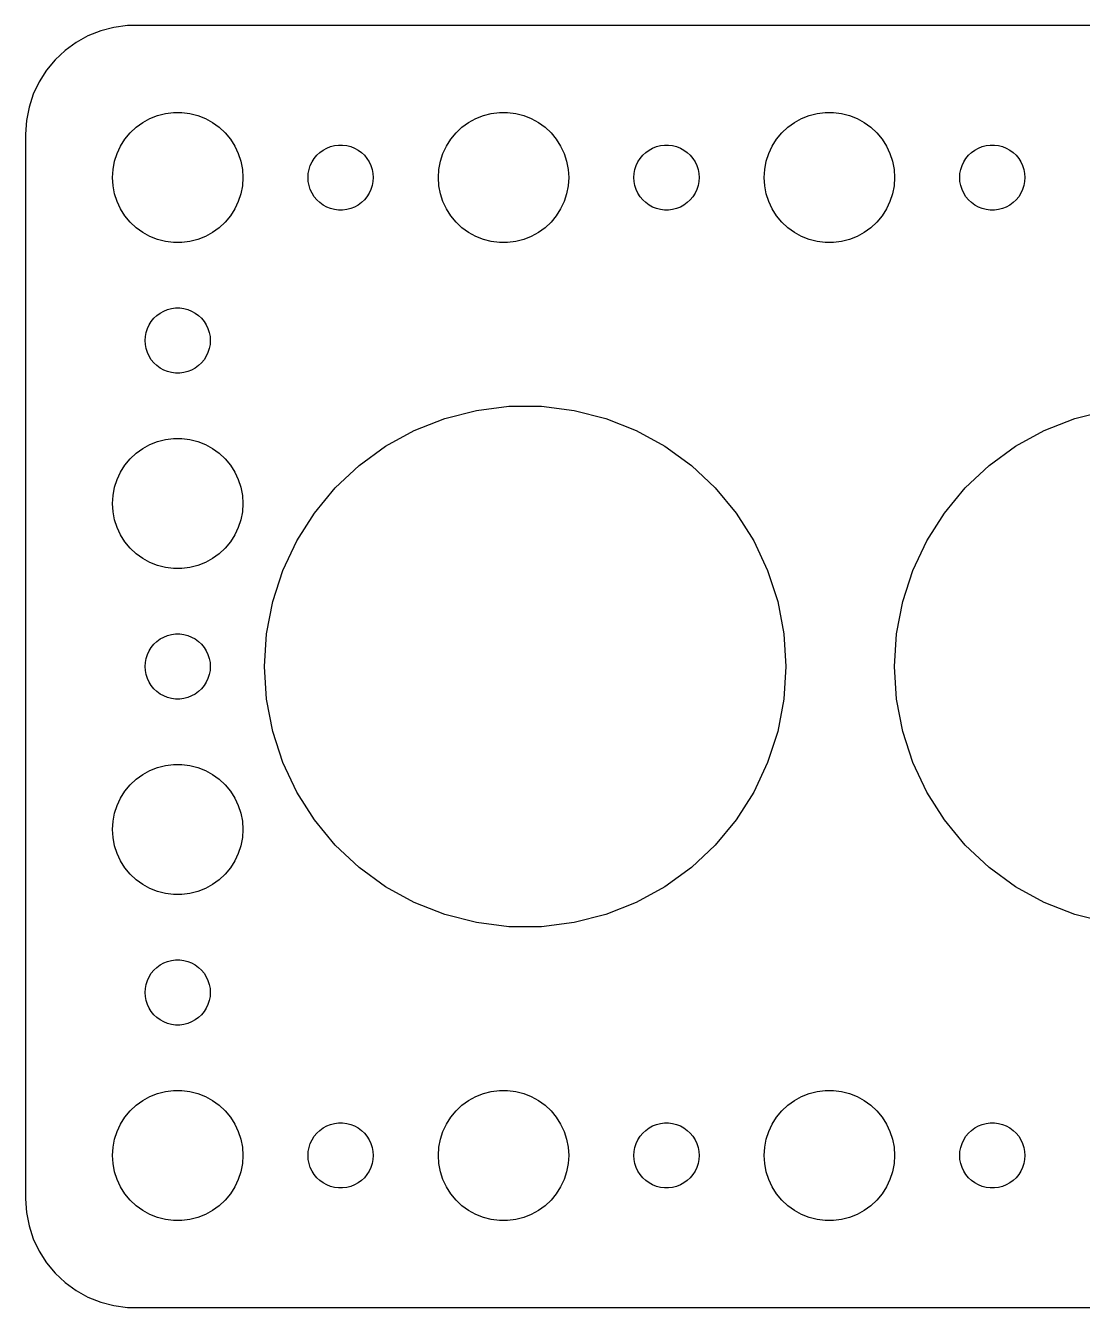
# Model space of a CAD drawing. Header units: metres. Extents: x -52 to 52, y 40 to 98.
# Drawn here: x -52 to -3.4, y 39.5 to 98.5 of the extents above; entities that cross this region are included whole.
import ezdxf

# ---------------------------------------------------------------- set-up
doc = ezdxf.new("R2010")
doc.units = ezdxf.units.M

msp = doc.modelspace()

# ---------------------------------------------------------------- linework, layer by layer
for p, q in [((-49.1289, 98.0241), (-49.6791, 97.7216)), ((-48.5451, 98.2553), (-49.1289, 98.0241)), ((-47.9369, 98.4114), (-48.5451, 98.2553)), ((-47.3139, 98.4901), (-47.9369, 98.4114)), ((47.3139, 98.4901), (-47.3139, 98.4901)), ((-50.1871, 97.3526), (-50.6448, 96.9227)), ((-49.6791, 97.7216), (-50.1871, 97.3526)), ((-50.6448, 96.9227), (-51.0451, 96.4389)), ((-51.0451, 96.4389), (-51.3815, 95.9088)), ((-51.3815, 95.9088), (-51.6489, 95.3406)), ((-51.6489, 95.3406), (-51.8429, 94.7434)), ((-51.8429, 94.7434), (-51.9606, 94.1267)), ((-45.927, 94.3532), (-45.5621, 94.4469)), ((-45.5621, 94.4469), (-45.1884, 94.4941)), ((-45.1884, 94.4941), (-44.8116, 94.4941)), ((-44.8116, 94.4941), (-44.4379, 94.4469)), ((-44.4379, 94.4469), (-44.0729, 94.3532)), ((-30.927, 94.3532), (-30.5621, 94.4469)), ((-30.5621, 94.4469), (-30.1884, 94.4941)), ((-30.1884, 94.4941), (-29.8116, 94.4941)), ((-29.8116, 94.4941), (-29.4379, 94.4469)), ((-29.4379, 94.4469), (-29.0729, 94.3532)), ((-15.927, 94.3532), (-15.5621, 94.4469)), ((-15.5621, 94.4469), (-15.1884, 94.4941)), ((-15.1884, 94.4941), (-14.8116, 94.4941)), ((-14.8116, 94.4941), (-14.4379, 94.4469)), ((-14.4379, 94.4469), (-14.0729, 94.3532)), ((-51.9606, 94.1267), (-52, 93.5)), ((-47.1869, 93.5536), (-46.9123, 93.8115)), ((-46.9123, 93.8115), (-46.6075, 94.033)), ((-46.6075, 94.033), (-46.2773, 94.2145)), ((-46.2773, 94.2145), (-45.927, 94.3532)), ((-44.0729, 94.3532), (-43.7227, 94.2145)), ((-43.7227, 94.2145), (-43.3925, 94.033)), ((-43.3925, 94.033), (-43.0877, 93.8115)), ((-43.0877, 93.8115), (-42.8131, 93.5536)), ((-32.1869, 93.5536), (-31.9123, 93.8115)), ((-31.9123, 93.8115), (-31.6075, 94.033)), ((-31.6075, 94.033), (-31.2773, 94.2145)), ((-31.2773, 94.2145), (-30.927, 94.3532)), ((-29.0729, 94.3532), (-28.7227, 94.2145)), ((-28.7227, 94.2145), (-28.3925, 94.033)), ((-28.3925, 94.033), (-28.0877, 93.8115)), ((-28.0877, 93.8115), (-27.8131, 93.5536)), ((-17.1869, 93.5536), (-16.9123, 93.8115)), ((-16.9123, 93.8115), (-16.6075, 94.033)), ((-16.6075, 94.033), (-16.2773, 94.2145)), ((-16.2773, 94.2145), (-15.927, 94.3532)), ((-14.0729, 94.3532), (-13.7227, 94.2145)), ((-13.7227, 94.2145), (-13.3925, 94.033)), ((-13.3925, 94.033), (-13.0877, 93.8115)), ((-13.0877, 93.8115), (-12.8131, 93.5536)), ((-52, 93.5), (-52, 44.5)), ((-47.6289, 92.9453), (-47.427, 93.2634)), ((-47.427, 93.2634), (-47.1869, 93.5536)), ((-42.8131, 93.5536), (-42.5729, 93.2634)), ((-42.5729, 93.2634), (-42.3711, 92.9453)), ((-32.6289, 92.9453), (-32.427, 93.2634)), ((-32.427, 93.2634), (-32.1869, 93.5536)), ((-27.8131, 93.5536), (-27.5729, 93.2634)), ((-27.5729, 93.2634), (-27.3711, 92.9453)), ((-17.6289, 92.9453), (-17.427, 93.2634)), ((-17.427, 93.2634), (-17.1869, 93.5536)), ((-12.8131, 93.5536), (-12.5729, 93.2634)), ((-12.5729, 93.2634), (-12.3711, 92.9453)), ((-47.9057, 92.2461), (-47.7893, 92.6044)), ((-47.7893, 92.6044), (-47.6289, 92.9453)), ((-42.3711, 92.9453), (-42.2107, 92.6044)), ((-42.2107, 92.6044), (-42.0942, 92.2461)), ((-38.5934, 92.5268), (-38.4561, 92.6558)), ((-38.4561, 92.6558), (-38.3037, 92.7665)), ((-38.3037, 92.7665), (-38.1387, 92.8572)), ((-38.1387, 92.8572), (-37.9635, 92.9266)), ((-37.9635, 92.9266), (-37.7811, 92.9734)), ((-37.7811, 92.9734), (-37.5942, 92.997)), ((-37.5942, 92.997), (-37.4058, 92.997)), ((-37.4058, 92.997), (-37.2189, 92.9734)), ((-37.2189, 92.9734), (-37.0365, 92.9266)), ((-37.0365, 92.9266), (-36.8613, 92.8572)), ((-36.8613, 92.8572), (-36.6963, 92.7665)), ((-36.6963, 92.7665), (-36.5439, 92.6558)), ((-36.5439, 92.6558), (-36.4065, 92.5268)), ((-32.9057, 92.2461), (-32.7893, 92.6044)), ((-32.7893, 92.6044), (-32.6289, 92.9453)), ((-27.3711, 92.9453), (-27.2107, 92.6044)), ((-27.2107, 92.6044), (-27.0942, 92.2461)), ((-23.5934, 92.5268), (-23.4561, 92.6558)), ((-23.4561, 92.6558), (-23.3037, 92.7665)), ((-23.3037, 92.7665), (-23.1387, 92.8572)), ((-23.1387, 92.8572), (-22.9635, 92.9266)), ((-22.9635, 92.9266), (-22.7811, 92.9734)), ((-22.7811, 92.9734), (-22.5942, 92.997)), ((-22.5942, 92.997), (-22.4058, 92.997)), ((-22.4058, 92.997), (-22.2189, 92.9734)), ((-22.2189, 92.9734), (-22.0365, 92.9266)), ((-22.0365, 92.9266), (-21.8613, 92.8572)), ((-21.8613, 92.8572), (-21.6963, 92.7665)), ((-21.6963, 92.7665), (-21.5439, 92.6558)), ((-21.5439, 92.6558), (-21.4065, 92.5268)), ((-17.9057, 92.2461), (-17.7893, 92.6044)), ((-17.7893, 92.6044), (-17.6289, 92.9453)), ((-12.3711, 92.9453), (-12.2107, 92.6044)), ((-12.2107, 92.6044), (-12.0942, 92.2461)), ((-8.59344, 92.5268), (-8.45613, 92.6558)), ((-8.45613, 92.6558), (-8.30373, 92.7665)), ((-8.30373, 92.7665), (-8.13866, 92.8572)), ((-8.13866, 92.8572), (-7.96352, 92.9266)), ((-7.96352, 92.9266), (-7.78107, 92.9734)), ((-7.78107, 92.9734), (-7.59418, 92.997)), ((-7.59418, 92.997), (-7.40581, 92.997)), ((-7.40581, 92.997), (-7.21892, 92.9734)), ((-7.21892, 92.9734), (-7.03647, 92.9266)), ((-7.03647, 92.9266), (-6.86133, 92.8572)), ((-6.86133, 92.8572), (-6.69626, 92.7665)), ((-6.69626, 92.7665), (-6.54385, 92.6558)), ((-6.54385, 92.6558), (-6.40654, 92.5268)), ((-47.9763, 91.876), (-47.9057, 92.2461)), ((-42.0942, 92.2461), (-42.0237, 91.876)), ((-38.9529, 91.873), (-38.8947, 92.0522)), ((-38.8947, 92.0522), (-38.8145, 92.2226)), ((-38.8145, 92.2226), (-38.7135, 92.3817)), ((-38.7135, 92.3817), (-38.5934, 92.5268)), ((-36.4065, 92.5268), (-36.2865, 92.3817)), ((-36.2865, 92.3817), (-36.1855, 92.2226)), ((-36.1855, 92.2226), (-36.1053, 92.0522)), ((-36.1053, 92.0522), (-36.0471, 91.873)), ((-32.9763, 91.876), (-32.9057, 92.2461)), ((-27.0942, 92.2461), (-27.0237, 91.876)), ((-23.9529, 91.873), (-23.8947, 92.0522)), ((-23.8947, 92.0522), (-23.8145, 92.2226)), ((-23.8145, 92.2226), (-23.7135, 92.3817)), ((-23.7135, 92.3817), (-23.5934, 92.5268)), ((-21.4065, 92.5268), (-21.2865, 92.3817)), ((-21.2865, 92.3817), (-21.1855, 92.2226)), ((-21.1855, 92.2226), (-21.1053, 92.0522)), ((-21.1053, 92.0522), (-21.0471, 91.873)), ((-17.9763, 91.876), (-17.9057, 92.2461)), ((-12.0942, 92.2461), (-12.0237, 91.876)), ((-8.95287, 91.873), (-8.89465, 92.0522)), ((-8.89465, 92.0522), (-8.81445, 92.2226)), ((-8.81445, 92.2226), (-8.71352, 92.3817)), ((-8.71352, 92.3817), (-8.59344, 92.5268)), ((-6.40654, 92.5268), (-6.28647, 92.3817)), ((-6.28647, 92.3817), (-6.18553, 92.2226)), ((-6.18553, 92.2226), (-6.10533, 92.0522)), ((-6.10533, 92.0522), (-6.04712, 91.873)), ((-48, 91.5), (-47.9763, 91.876)), ((-47.9763, 91.124), (-48, 91.5)), ((-42.0237, 91.876), (-42, 91.5)), ((-42, 91.5), (-42.0237, 91.124)), ((-39, 91.5), (-38.9882, 91.688)), ((-38.9882, 91.312), (-39, 91.5)), ((-38.9882, 91.688), (-38.9529, 91.873)), ((-36.0471, 91.873), (-36.0118, 91.688)), ((-36.0118, 91.688), (-36, 91.5)), ((-36, 91.5), (-36.0118, 91.312)), ((-33, 91.5), (-32.9763, 91.876)), ((-32.9763, 91.124), (-33, 91.5)), ((-27.0237, 91.876), (-27, 91.5)), ((-27, 91.5), (-27.0237, 91.124)), ((-24, 91.5), (-23.9882, 91.688)), ((-23.9882, 91.312), (-24, 91.5)), ((-23.9882, 91.688), (-23.9529, 91.873)), ((-21.0471, 91.873), (-21.0118, 91.688)), ((-21.0118, 91.688), (-21, 91.5)), ((-21, 91.5), (-21.0118, 91.312)), ((-18, 91.5), (-17.9763, 91.876)), ((-17.9763, 91.124), (-18, 91.5)), ((-12.0237, 91.876), (-12, 91.5)), ((-12, 91.5), (-12.0237, 91.124)), ((-9, 91.5), (-8.98816, 91.688)), ((-8.98816, 91.312), (-9, 91.5)), ((-8.98816, 91.688), (-8.95287, 91.873)), ((-6.04712, 91.873), (-6.01183, 91.688)), ((-6.01183, 91.688), (-6, 91.5)), ((-6, 91.5), (-6.01183, 91.312)), ((-47.9057, 90.7539), (-47.9763, 91.124)), ((-42.0237, 91.124), (-42.0942, 90.7539)), ((-38.9529, 91.127), (-38.9882, 91.312)), ((-38.8947, 90.9478), (-38.9529, 91.127)), ((-38.8145, 90.7774), (-38.8947, 90.9478)), ((-36.1053, 90.9478), (-36.1855, 90.7774)), ((-36.0471, 91.127), (-36.1053, 90.9478)), ((-36.0118, 91.312), (-36.0471, 91.127)), ((-32.9057, 90.7539), (-32.9763, 91.124)), ((-27.0237, 91.124), (-27.0942, 90.7539)), ((-23.9529, 91.127), (-23.9882, 91.312)), ((-23.8947, 90.9478), (-23.9529, 91.127)), ((-23.8145, 90.7774), (-23.8947, 90.9478)), ((-21.1053, 90.9478), (-21.1855, 90.7774)), ((-21.0471, 91.127), (-21.1053, 90.9478)), ((-21.0118, 91.312), (-21.0471, 91.127)), ((-17.9057, 90.7539), (-17.9763, 91.124)), ((-12.0237, 91.124), (-12.0942, 90.7539)), ((-8.95287, 91.127), (-8.98816, 91.312)), ((-8.89465, 90.9478), (-8.95287, 91.127)), ((-8.81445, 90.7774), (-8.89465, 90.9478)), ((-6.10533, 90.9478), (-6.18553, 90.7774)), ((-6.04712, 91.127), (-6.10533, 90.9478)), ((-6.01183, 91.312), (-6.04712, 91.127)), ((-47.7893, 90.3956), (-47.9057, 90.7539)), ((-47.6289, 90.0547), (-47.7893, 90.3956)), ((-42.2107, 90.3956), (-42.3711, 90.0547)), ((-42.0942, 90.7539), (-42.2107, 90.3956)), ((-38.7135, 90.6183), (-38.8145, 90.7774)), ((-38.5934, 90.4732), (-38.7135, 90.6183)), ((-38.4561, 90.3442), (-38.5934, 90.4732)), ((-38.3037, 90.2335), (-38.4561, 90.3442)), ((-36.5439, 90.3442), (-36.6963, 90.2335)), ((-36.4065, 90.4732), (-36.5439, 90.3442)), ((-36.2865, 90.6183), (-36.4065, 90.4732)), ((-36.1855, 90.7774), (-36.2865, 90.6183)), ((-32.7893, 90.3956), (-32.9057, 90.7539)), ((-32.6289, 90.0547), (-32.7893, 90.3956)), ((-27.2107, 90.3956), (-27.3711, 90.0547)), ((-27.0942, 90.7539), (-27.2107, 90.3956)), ((-23.7135, 90.6183), (-23.8145, 90.7774)), ((-23.5934, 90.4732), (-23.7135, 90.6183)), ((-23.4561, 90.3442), (-23.5934, 90.4732)), ((-23.3037, 90.2335), (-23.4561, 90.3442)), ((-21.5439, 90.3442), (-21.6963, 90.2335)), ((-21.4065, 90.4732), (-21.5439, 90.3442)), ((-21.2865, 90.6183), (-21.4065, 90.4732)), ((-21.1855, 90.7774), (-21.2865, 90.6183)), ((-17.7893, 90.3956), (-17.9057, 90.7539)), ((-17.6289, 90.0547), (-17.7893, 90.3956)), ((-12.2107, 90.3956), (-12.3711, 90.0547)), ((-12.0942, 90.7539), (-12.2107, 90.3956)), ((-8.71352, 90.6183), (-8.81445, 90.7774)), ((-8.59344, 90.4732), (-8.71352, 90.6183)), ((-8.45613, 90.3442), (-8.59344, 90.4732)), ((-8.30373, 90.2335), (-8.45613, 90.3442)), ((-6.54385, 90.3442), (-6.69626, 90.2335)), ((-6.40654, 90.4732), (-6.54385, 90.3442)), ((-6.28647, 90.6183), (-6.40654, 90.4732)), ((-6.18553, 90.7774), (-6.28647, 90.6183)), ((-47.427, 89.7366), (-47.6289, 90.0547)), ((-47.1869, 89.4464), (-47.427, 89.7366)), ((-42.5729, 89.7366), (-42.8131, 89.4464)), ((-42.3711, 90.0547), (-42.5729, 89.7366)), ((-38.1387, 90.1427), (-38.3037, 90.2335)), ((-37.9635, 90.0734), (-38.1387, 90.1427)), ((-37.7811, 90.0266), (-37.9635, 90.0734)), ((-37.5942, 90.003), (-37.7811, 90.0266)), ((-37.4058, 90.003), (-37.5942, 90.003)), ((-37.2189, 90.0266), (-37.4058, 90.003)), ((-37.0365, 90.0734), (-37.2189, 90.0266)), ((-36.8613, 90.1427), (-37.0365, 90.0734)), ((-36.6963, 90.2335), (-36.8613, 90.1427)), ((-32.427, 89.7366), (-32.6289, 90.0547)), ((-32.1869, 89.4464), (-32.427, 89.7366)), ((-27.5729, 89.7366), (-27.8131, 89.4464)), ((-27.3711, 90.0547), (-27.5729, 89.7366)), ((-23.1387, 90.1427), (-23.3037, 90.2335)), ((-22.9635, 90.0734), (-23.1387, 90.1427)), ((-22.7811, 90.0266), (-22.9635, 90.0734)), ((-22.5942, 90.003), (-22.7811, 90.0266)), ((-22.4058, 90.003), (-22.5942, 90.003)), ((-22.2189, 90.0266), (-22.4058, 90.003)), ((-22.0365, 90.0734), (-22.2189, 90.0266)), ((-21.8613, 90.1427), (-22.0365, 90.0734)), ((-21.6963, 90.2335), (-21.8613, 90.1427)), ((-17.427, 89.7366), (-17.6289, 90.0547)), ((-17.1869, 89.4464), (-17.427, 89.7366)), ((-12.5729, 89.7366), (-12.8131, 89.4464)), ((-12.3711, 90.0547), (-12.5729, 89.7366)), ((-8.13866, 90.1427), (-8.30373, 90.2335)), ((-7.96352, 90.0734), (-8.13866, 90.1427)), ((-7.78107, 90.0266), (-7.96352, 90.0734)), ((-7.59418, 90.003), (-7.78107, 90.0266)), ((-7.40581, 90.003), (-7.59418, 90.003)), ((-7.21892, 90.0266), (-7.40581, 90.003)), ((-7.03647, 90.0734), (-7.21892, 90.0266)), ((-6.86133, 90.1427), (-7.03647, 90.0734)), ((-6.69626, 90.2335), (-6.86133, 90.1427)), ((-46.9123, 89.1884), (-47.1869, 89.4464)), ((-46.6075, 88.967), (-46.9123, 89.1884)), ((-43.0877, 89.1884), (-43.3925, 88.967)), ((-42.8131, 89.4464), (-43.0877, 89.1884)), ((-31.9123, 89.1884), (-32.1869, 89.4464)), ((-31.6075, 88.967), (-31.9123, 89.1884)), ((-28.0877, 89.1884), (-28.3925, 88.967)), ((-27.8131, 89.4464), (-28.0877, 89.1884)), ((-16.9123, 89.1884), (-17.1869, 89.4464)), ((-16.6075, 88.967), (-16.9123, 89.1884)), ((-13.0877, 89.1884), (-13.3925, 88.967)), ((-12.8131, 89.4464), (-13.0877, 89.1884)), ((-46.2773, 88.7855), (-46.6075, 88.967)), ((-45.927, 88.6468), (-46.2773, 88.7855)), ((-45.5621, 88.5531), (-45.927, 88.6468)), ((-45.1884, 88.5059), (-45.5621, 88.5531)), ((-44.8116, 88.5059), (-45.1884, 88.5059)), ((-44.4379, 88.5531), (-44.8116, 88.5059)), ((-44.0729, 88.6468), (-44.4379, 88.5531)), ((-43.7227, 88.7855), (-44.0729, 88.6468)), ((-43.3925, 88.967), (-43.7227, 88.7855)), ((-31.2773, 88.7855), (-31.6075, 88.967)), ((-30.927, 88.6468), (-31.2773, 88.7855)), ((-30.5621, 88.5531), (-30.927, 88.6468)), ((-30.1884, 88.5059), (-30.5621, 88.5531)), ((-29.8116, 88.5059), (-30.1884, 88.5059)), ((-29.4379, 88.5531), (-29.8116, 88.5059)), ((-29.0729, 88.6468), (-29.4379, 88.5531)), ((-28.7227, 88.7855), (-29.0729, 88.6468)), ((-28.3925, 88.967), (-28.7227, 88.7855)), ((-16.2773, 88.7855), (-16.6075, 88.967)), ((-15.927, 88.6468), (-16.2773, 88.7855)), ((-15.5621, 88.5531), (-15.927, 88.6468)), ((-15.1884, 88.5059), (-15.5621, 88.5531)), ((-14.8116, 88.5059), (-15.1884, 88.5059)), ((-14.4379, 88.5531), (-14.8116, 88.5059)), ((-14.0729, 88.6468), (-14.4379, 88.5531)), ((-13.7227, 88.7855), (-14.0729, 88.6468)), ((-13.3925, 88.967), (-13.7227, 88.7855)), ((-46.2135, 84.8817), (-46.0934, 85.0268)), ((-46.0934, 85.0268), (-45.9561, 85.1558)), ((-45.9561, 85.1558), (-45.8037, 85.2665)), ((-45.8037, 85.2665), (-45.6387, 85.3572)), ((-45.6387, 85.3572), (-45.4635, 85.4266)), ((-45.4635, 85.4266), (-45.2811, 85.4734)), ((-45.2811, 85.4734), (-45.0942, 85.497)), ((-45.0942, 85.497), (-44.9058, 85.497)), ((-44.9058, 85.497), (-44.7189, 85.4734)), ((-44.7189, 85.4734), (-44.5365, 85.4266)), ((-44.5365, 85.4266), (-44.3613, 85.3572)), ((-44.3613, 85.3572), (-44.1963, 85.2665)), ((-44.1963, 85.2665), (-44.0439, 85.1558)), ((-44.0439, 85.1558), (-43.9065, 85.0268)), ((-43.9065, 85.0268), (-43.7865, 84.8817)), ((-46.4882, 84.188), (-46.4529, 84.373)), ((-46.4529, 84.373), (-46.3947, 84.5522)), ((-46.3947, 84.5522), (-46.3145, 84.7226)), ((-46.3145, 84.7226), (-46.2135, 84.8817)), ((-43.7865, 84.8817), (-43.6855, 84.7226)), ((-43.6855, 84.7226), (-43.6053, 84.5522)), ((-43.6053, 84.5522), (-43.5471, 84.373)), ((-43.5471, 84.373), (-43.5118, 84.188)), ((-46.5, 84), (-46.4882, 84.188)), ((-46.4882, 83.812), (-46.5, 84)), ((-46.4529, 83.627), (-46.4882, 83.812)), ((-43.5118, 83.812), (-43.5471, 83.627)), ((-43.5118, 84.188), (-43.5, 84)), ((-43.5, 84), (-43.5118, 83.812)), ((-46.3947, 83.4478), (-46.4529, 83.627)), ((-46.3145, 83.2774), (-46.3947, 83.4478)), ((-46.2135, 83.1183), (-46.3145, 83.2774)), ((-43.6855, 83.2774), (-43.7865, 83.1183)), ((-43.6053, 83.4478), (-43.6855, 83.2774)), ((-43.5471, 83.627), (-43.6053, 83.4478)), ((-46.0934, 82.9732), (-46.2135, 83.1183)), ((-45.9561, 82.8442), (-46.0934, 82.9732)), ((-45.8037, 82.7335), (-45.9561, 82.8442)), ((-45.6387, 82.6427), (-45.8037, 82.7335)), ((-45.4635, 82.5734), (-45.6387, 82.6427)), ((-45.2811, 82.5266), (-45.4635, 82.5734)), ((-44.5365, 82.5734), (-44.7189, 82.5266)), ((-44.3613, 82.6427), (-44.5365, 82.5734)), ((-44.1963, 82.7335), (-44.3613, 82.6427)), ((-44.0439, 82.8442), (-44.1963, 82.7335)), ((-43.9065, 82.9732), (-44.0439, 82.8442)), ((-43.7865, 83.1183), (-43.9065, 82.9732)), ((-45.0942, 82.5029), (-45.2811, 82.5266)), ((-44.9058, 82.5029), (-45.0942, 82.5029)), ((-44.7189, 82.5266), (-44.9058, 82.5029)), ((-31.2486, 80.7874), (-29.7535, 80.9763)), ((-29.7535, 80.9763), (-28.2465, 80.9763)), ((-28.2465, 80.9763), (-26.7514, 80.7874)), ((-34.1093, 79.8579), (-32.7082, 80.4127)), ((-32.7082, 80.4127), (-31.2486, 80.7874)), ((-26.7514, 80.7874), (-25.2918, 80.4127)), ((-25.2918, 80.4127), (-23.8906, 79.8579)), ((-5.10934, 79.8579), (-3.70819, 80.4127)), ((-3.70819, 80.4127), (-2.24857, 80.7874)), ((-35.4299, 79.1319), (-34.1093, 79.8579)), ((-23.8906, 79.8579), (-22.5701, 79.1319)), ((-6.42992, 79.1319), (-5.10934, 79.8579)), ((-46.6075, 79.033), (-46.2773, 79.2145)), ((-46.2773, 79.2145), (-45.927, 79.3532)), ((-45.927, 79.3532), (-45.5621, 79.4469)), ((-45.5621, 79.4469), (-45.1884, 79.4941)), ((-45.1884, 79.4941), (-44.8116, 79.4941)), ((-44.8116, 79.4941), (-44.4379, 79.4469)), ((-44.4379, 79.4469), (-44.0729, 79.3532)), ((-44.0729, 79.3532), (-43.7227, 79.2145)), ((-43.7227, 79.2145), (-43.3925, 79.033)), ((-36.6491, 78.2462), (-35.4299, 79.1319)), ((-22.5701, 79.1319), (-21.3509, 78.2462)), ((-7.64908, 78.2462), (-6.42992, 79.1319)), ((-47.427, 78.2634), (-47.1869, 78.5536)), ((-47.1869, 78.5536), (-46.9123, 78.8115)), ((-46.9123, 78.8115), (-46.6075, 79.033)), ((-43.3925, 79.033), (-43.0877, 78.8115)), ((-43.0877, 78.8115), (-42.8131, 78.5536)), ((-42.8131, 78.5536), (-42.5729, 78.2634)), ((-47.7893, 77.6044), (-47.6289, 77.9453)), ((-47.6289, 77.9453), (-47.427, 78.2634)), ((-42.5729, 78.2634), (-42.3711, 77.9453)), ((-42.3711, 77.9453), (-42.2107, 77.6044)), ((-37.7476, 77.2146), (-36.6491, 78.2462)), ((-21.3509, 78.2462), (-20.2524, 77.2146)), ((-8.74762, 77.2146), (-7.64908, 78.2462)), ((-47.9057, 77.2461), (-47.7893, 77.6044)), ((-42.2107, 77.6044), (-42.0942, 77.2461)), ((-48, 76.5), (-47.9763, 76.876)), ((-47.9763, 76.876), (-47.9057, 77.2461)), ((-42.0942, 77.2461), (-42.0237, 76.876)), ((-42.0237, 76.876), (-42, 76.5)), ((-38.7082, 76.0534), (-37.7476, 77.2146)), ((-20.2524, 77.2146), (-19.2918, 76.0534)), ((-9.70819, 76.0534), (-8.74762, 77.2146)), ((-47.9763, 76.124), (-48, 76.5)), ((-47.9057, 75.7539), (-47.9763, 76.124)), ((-42.0237, 76.124), (-42.0942, 75.7539)), ((-42, 76.5), (-42.0237, 76.124)), ((-47.7893, 75.3956), (-47.9057, 75.7539)), ((-42.0942, 75.7539), (-42.2107, 75.3956)), ((-39.5157, 74.781), (-38.7082, 76.0534)), ((-19.2918, 76.0534), (-18.4843, 74.781)), ((-10.5157, 74.781), (-9.70819, 76.0534)), ((-47.6289, 75.0547), (-47.7893, 75.3956)), ((-47.427, 74.7366), (-47.6289, 75.0547)), ((-42.3711, 75.0547), (-42.5729, 74.7366)), ((-42.2107, 75.3956), (-42.3711, 75.0547)), ((-47.1869, 74.4464), (-47.427, 74.7366)), ((-46.9123, 74.1884), (-47.1869, 74.4464)), ((-42.8131, 74.4464), (-43.0877, 74.1884)), ((-42.5729, 74.7366), (-42.8131, 74.4464)), ((-40.1573, 73.4175), (-39.5157, 74.781)), ((-18.4843, 74.781), (-17.8427, 73.4175)), ((-11.1573, 73.4175), (-10.5157, 74.781)), ((-46.6075, 73.967), (-46.9123, 74.1884)), ((-46.2773, 73.7855), (-46.6075, 73.967)), ((-45.927, 73.6468), (-46.2773, 73.7855)), ((-43.7227, 73.7855), (-44.0729, 73.6468)), ((-43.3925, 73.967), (-43.7227, 73.7855)), ((-43.0877, 74.1884), (-43.3925, 73.967)), ((-45.5621, 73.5531), (-45.927, 73.6468)), ((-45.1884, 73.5059), (-45.5621, 73.5531)), ((-44.8116, 73.5059), (-45.1884, 73.5059)), ((-44.4379, 73.5531), (-44.8116, 73.5059)), ((-44.0729, 73.6468), (-44.4379, 73.5531)), ((-40.623, 71.9843), (-40.1573, 73.4175)), ((-17.8427, 73.4175), (-17.377, 71.9843)), ((-11.623, 71.9843), (-11.1573, 73.4175)), ((-40.9054, 70.504), (-40.623, 71.9843)), ((-17.377, 71.9843), (-17.0946, 70.504)), ((-11.9054, 70.504), (-11.623, 71.9843)), ((-45.9561, 70.1558), (-45.8037, 70.2665)), ((-45.8037, 70.2665), (-45.6387, 70.3572)), ((-45.6387, 70.3572), (-45.4635, 70.4266)), ((-45.4635, 70.4266), (-45.2811, 70.4734)), ((-45.2811, 70.4734), (-45.0942, 70.497)), ((-45.0942, 70.497), (-44.9058, 70.497)), ((-44.9058, 70.497), (-44.7189, 70.4734)), ((-44.7189, 70.4734), (-44.5365, 70.4266)), ((-44.5365, 70.4266), (-44.3613, 70.3572)), ((-44.3613, 70.3572), (-44.1963, 70.2665)), ((-44.1963, 70.2665), (-44.0439, 70.1558)), ((-41, 69), (-40.9054, 70.504)), ((-17.0946, 70.504), (-17, 69)), ((-12, 69), (-11.9054, 70.504)), ((-46.3947, 69.5522), (-46.3145, 69.7226)), ((-46.3145, 69.7226), (-46.2135, 69.8817)), ((-46.2135, 69.8817), (-46.0934, 70.0268)), ((-46.0934, 70.0268), (-45.9561, 70.1558)), ((-44.0439, 70.1558), (-43.9065, 70.0268)), ((-43.9065, 70.0268), (-43.7865, 69.8817)), ((-43.7865, 69.8817), (-43.6855, 69.7226)), ((-43.6855, 69.7226), (-43.6053, 69.5522)), ((-46.5, 69), (-46.4882, 69.188)), ((-46.4882, 69.188), (-46.4529, 69.373)), ((-46.4529, 69.373), (-46.3947, 69.5522)), ((-43.6053, 69.5522), (-43.5471, 69.373)), ((-43.5471, 69.373), (-43.5118, 69.188)), ((-43.5118, 69.188), (-43.5, 69)), ((-46.4882, 68.812), (-46.5, 69)), ((-46.4529, 68.627), (-46.4882, 68.812)), ((-46.3947, 68.4478), (-46.4529, 68.627)), ((-46.3145, 68.2774), (-46.3947, 68.4478)), ((-43.6053, 68.4478), (-43.6855, 68.2774)), ((-43.5471, 68.627), (-43.6053, 68.4478)), ((-43.5118, 68.812), (-43.5471, 68.627)), ((-43.5, 69), (-43.5118, 68.812)), ((-40.9054, 67.496), (-41, 69)), ((-17, 69), (-17.0946, 67.496)), ((-11.9054, 67.496), (-12, 69)), ((-46.2135, 68.1183), (-46.3145, 68.2774)), ((-46.0934, 67.9732), (-46.2135, 68.1183)), ((-45.9561, 67.8442), (-46.0934, 67.9732)), ((-45.8037, 67.7335), (-45.9561, 67.8442)), ((-44.0439, 67.8442), (-44.1963, 67.7335)), ((-43.9065, 67.9732), (-44.0439, 67.8442)), ((-43.7865, 68.1183), (-43.9065, 67.9732)), ((-43.6855, 68.2774), (-43.7865, 68.1183)), ((-45.6387, 67.6428), (-45.8037, 67.7335)), ((-45.4635, 67.5734), (-45.6387, 67.6428)), ((-45.2811, 67.5266), (-45.4635, 67.5734)), ((-45.0942, 67.503), (-45.2811, 67.5266)), ((-44.9058, 67.503), (-45.0942, 67.503)), ((-44.7189, 67.5266), (-44.9058, 67.503)), ((-44.5365, 67.5734), (-44.7189, 67.5266)), ((-44.3613, 67.6428), (-44.5365, 67.5734)), ((-44.1963, 67.7335), (-44.3613, 67.6428)), ((-40.623, 66.0157), (-40.9054, 67.496)), ((-17.0946, 67.496), (-17.377, 66.0157)), ((-11.623, 66.0157), (-11.9054, 67.496)), ((-40.1573, 64.5825), (-40.623, 66.0157)), ((-17.377, 66.0157), (-17.8427, 64.5825)), ((-11.1573, 64.5825), (-11.623, 66.0157)), ((-46.2773, 64.2145), (-45.927, 64.3532)), ((-45.927, 64.3532), (-45.5621, 64.4469)), ((-45.5621, 64.4469), (-45.1884, 64.4941)), ((-45.1884, 64.4941), (-44.8116, 64.4941)), ((-44.8116, 64.4941), (-44.4379, 64.4469)), ((-44.4379, 64.4469), (-44.0729, 64.3532)), ((-44.0729, 64.3532), (-43.7227, 64.2145)), ((-39.5157, 63.219), (-40.1573, 64.5825)), ((-17.8427, 64.5825), (-18.4843, 63.219)), ((-10.5157, 63.219), (-11.1573, 64.5825)), ((-47.1869, 63.5536), (-46.9123, 63.8116)), ((-46.9123, 63.8116), (-46.6075, 64.033)), ((-46.6075, 64.033), (-46.2773, 64.2145)), ((-43.7227, 64.2145), (-43.3925, 64.033)), ((-43.3925, 64.033), (-43.0877, 63.8116)), ((-43.0877, 63.8116), (-42.8131, 63.5536)), ((-47.6289, 62.9453), (-47.427, 63.2634)), ((-47.427, 63.2634), (-47.1869, 63.5536)), ((-42.8131, 63.5536), (-42.5729, 63.2634)), ((-42.5729, 63.2634), (-42.3711, 62.9453)), ((-38.7082, 61.9466), (-39.5157, 63.219)), ((-18.4843, 63.219), (-19.2918, 61.9466)), ((-9.70819, 61.9466), (-10.5157, 63.219)), ((-47.9057, 62.2461), (-47.7893, 62.6044)), ((-47.7893, 62.6044), (-47.6289, 62.9453)), ((-42.3711, 62.9453), (-42.2107, 62.6044)), ((-42.2107, 62.6044), (-42.0942, 62.2461)), ((-47.9763, 61.876), (-47.9057, 62.2461)), ((-42.0942, 62.2461), (-42.0237, 61.876)), ((-37.7476, 60.7854), (-38.7082, 61.9466)), ((-19.2918, 61.9466), (-20.2524, 60.7854)), ((-8.74762, 60.7854), (-9.70819, 61.9466)), ((-48, 61.5), (-47.9763, 61.876)), ((-47.9763, 61.124), (-48, 61.5)), ((-42.0237, 61.876), (-42, 61.5)), ((-42, 61.5), (-42.0237, 61.124)), ((-47.9057, 60.7539), (-47.9763, 61.124)), ((-47.7893, 60.3956), (-47.9057, 60.7539)), ((-42.0942, 60.7539), (-42.2107, 60.3956)), ((-42.0237, 61.124), (-42.0942, 60.7539)), ((-36.6491, 59.7538), (-37.7476, 60.7854)), ((-20.2524, 60.7854), (-21.3509, 59.7538)), ((-7.64908, 59.7538), (-8.74762, 60.7854)), ((-47.6289, 60.0547), (-47.7893, 60.3956)), ((-42.2107, 60.3956), (-42.3711, 60.0547)), ((-47.427, 59.7366), (-47.6289, 60.0547)), ((-47.1869, 59.4464), (-47.427, 59.7366)), ((-42.5729, 59.7366), (-42.8131, 59.4464)), ((-42.3711, 60.0547), (-42.5729, 59.7366)), ((-35.4299, 58.8681), (-36.6491, 59.7538)), ((-21.3509, 59.7538), (-22.5701, 58.8681)), ((-6.42992, 58.8681), (-7.64908, 59.7538)), ((-46.9123, 59.1885), (-47.1869, 59.4464)), ((-46.6075, 58.967), (-46.9123, 59.1885)), ((-43.0877, 59.1885), (-43.3925, 58.967)), ((-42.8131, 59.4464), (-43.0877, 59.1885)), ((-46.2773, 58.7855), (-46.6075, 58.967)), ((-45.927, 58.6468), (-46.2773, 58.7855)), ((-45.5621, 58.5531), (-45.927, 58.6468)), ((-45.1884, 58.5059), (-45.5621, 58.5531)), ((-44.8116, 58.5059), (-45.1884, 58.5059)), ((-44.4379, 58.5531), (-44.8116, 58.5059)), ((-44.0729, 58.6468), (-44.4379, 58.5531)), ((-43.7227, 58.7855), (-44.0729, 58.6468)), ((-43.3925, 58.967), (-43.7227, 58.7855)), ((-34.1093, 58.1421), (-35.4299, 58.8681)), ((-22.5701, 58.8681), (-23.8906, 58.1421)), ((-5.10934, 58.1421), (-6.42992, 58.8681)), ((-32.7082, 57.5873), (-34.1093, 58.1421)), ((-23.8906, 58.1421), (-25.2918, 57.5873)), ((-3.70819, 57.5873), (-5.10934, 58.1421)), ((-31.2486, 57.2126), (-32.7082, 57.5873)), ((-29.7535, 57.0237), (-31.2486, 57.2126)), ((-26.7514, 57.2126), (-28.2465, 57.0237)), ((-25.2918, 57.5873), (-26.7514, 57.2126)), ((-2.24857, 57.2126), (-3.70819, 57.5873)), ((-28.2465, 57.0237), (-29.7535, 57.0237)), ((-45.4635, 55.4266), (-45.2811, 55.4734)), ((-45.2811, 55.4734), (-45.0942, 55.4971)), ((-45.0942, 55.4971), (-44.9058, 55.4971)), ((-44.9058, 55.4971), (-44.7189, 55.4734)), ((-44.7189, 55.4734), (-44.5365, 55.4266)), ((-46.3145, 54.7226), (-46.2135, 54.8817)), ((-46.2135, 54.8817), (-46.0934, 55.0268)), ((-46.0934, 55.0268), (-45.9561, 55.1558)), ((-45.9561, 55.1558), (-45.8037, 55.2665)), ((-45.8037, 55.2665), (-45.6387, 55.3573)), ((-45.6387, 55.3573), (-45.4635, 55.4266)), ((-44.5365, 55.4266), (-44.3613, 55.3573)), ((-44.3613, 55.3573), (-44.1963, 55.2665)), ((-44.1963, 55.2665), (-44.0439, 55.1558)), ((-44.0439, 55.1558), (-43.9065, 55.0268)), ((-43.9065, 55.0268), (-43.7865, 54.8817)), ((-43.7865, 54.8817), (-43.6855, 54.7226)), ((-46.4882, 54.188), (-46.4529, 54.373)), ((-46.4529, 54.373), (-46.3947, 54.5522)), ((-46.3947, 54.5522), (-46.3145, 54.7226)), ((-43.6855, 54.7226), (-43.6053, 54.5522)), ((-43.6053, 54.5522), (-43.5471, 54.373)), ((-43.5471, 54.373), (-43.5118, 54.188)), ((-46.5, 54), (-46.4882, 54.188)), ((-46.4882, 53.812), (-46.5, 54)), ((-46.4529, 53.627), (-46.4882, 53.812)), ((-43.5118, 53.812), (-43.5471, 53.627)), ((-43.5118, 54.188), (-43.5, 54)), ((-43.5, 54), (-43.5118, 53.812)), ((-46.3947, 53.4478), (-46.4529, 53.627)), ((-46.3145, 53.2774), (-46.3947, 53.4478)), ((-46.2135, 53.1183), (-46.3145, 53.2774)), ((-46.0934, 52.9732), (-46.2135, 53.1183)), ((-43.7865, 53.1183), (-43.9065, 52.9732)), ((-43.6855, 53.2774), (-43.7865, 53.1183)), ((-43.6053, 53.4478), (-43.6855, 53.2774)), ((-43.5471, 53.627), (-43.6053, 53.4478)), ((-45.9561, 52.8442), (-46.0934, 52.9732)), ((-45.8037, 52.7335), (-45.9561, 52.8442)), ((-45.6387, 52.6428), (-45.8037, 52.7335)), ((-45.4635, 52.5734), (-45.6387, 52.6428)), ((-45.2811, 52.5266), (-45.4635, 52.5734)), ((-45.0942, 52.503), (-45.2811, 52.5266)), ((-44.9058, 52.503), (-45.0942, 52.503)), ((-44.7189, 52.5266), (-44.9058, 52.503)), ((-44.5365, 52.5734), (-44.7189, 52.5266)), ((-44.3613, 52.6428), (-44.5365, 52.5734)), ((-44.1963, 52.7335), (-44.3613, 52.6428)), ((-44.0439, 52.8442), (-44.1963, 52.7335)), ((-43.9065, 52.9732), (-44.0439, 52.8442)), ((-46.9123, 48.8116), (-46.6075, 49.033)), ((-46.6075, 49.033), (-46.2773, 49.2145)), ((-46.2773, 49.2145), (-45.927, 49.3532)), ((-45.927, 49.3532), (-45.5621, 49.4469)), ((-45.5621, 49.4469), (-45.1884, 49.4941)), ((-45.1884, 49.4941), (-44.8116, 49.4941)), ((-44.8116, 49.4941), (-44.4379, 49.4469)), ((-44.4379, 49.4469), (-44.0729, 49.3532)), ((-44.0729, 49.3532), (-43.7227, 49.2145)), ((-43.7227, 49.2145), (-43.3925, 49.033)), ((-43.3925, 49.033), (-43.0877, 48.8116)), ((-31.9123, 48.8116), (-31.6075, 49.033)), ((-31.6075, 49.033), (-31.2773, 49.2145)), ((-31.2773, 49.2145), (-30.927, 49.3532)), ((-30.927, 49.3532), (-30.5621, 49.4469)), ((-30.5621, 49.4469), (-30.1884, 49.4941)), ((-30.1884, 49.4941), (-29.8116, 49.4941)), ((-29.8116, 49.4941), (-29.4379, 49.4469)), ((-29.4379, 49.4469), (-29.0729, 49.3532)), ((-29.0729, 49.3532), (-28.7227, 49.2145)), ((-28.7227, 49.2145), (-28.3925, 49.033)), ((-28.3925, 49.033), (-28.0877, 48.8116)), ((-16.9123, 48.8116), (-16.6075, 49.033)), ((-16.6075, 49.033), (-16.2773, 49.2145)), ((-16.2773, 49.2145), (-15.927, 49.3532)), ((-15.927, 49.3532), (-15.5621, 49.4469)), ((-15.5621, 49.4469), (-15.1884, 49.4941)), ((-15.1884, 49.4941), (-14.8116, 49.4941)), ((-14.8116, 49.4941), (-14.4379, 49.4469)), ((-14.4379, 49.4469), (-14.0729, 49.3532)), ((-14.0729, 49.3532), (-13.7227, 49.2145)), ((-13.7227, 49.2145), (-13.3925, 49.033)), ((-13.3925, 49.033), (-13.0877, 48.8116)), ((-47.427, 48.2634), (-47.1869, 48.5536)), ((-47.1869, 48.5536), (-46.9123, 48.8116)), ((-43.0877, 48.8116), (-42.8131, 48.5536)), ((-42.8131, 48.5536), (-42.5729, 48.2634)), ((-32.427, 48.2634), (-32.1869, 48.5536)), ((-32.1869, 48.5536), (-31.9123, 48.8116)), ((-28.0877, 48.8116), (-27.8131, 48.5536)), ((-27.8131, 48.5536), (-27.5729, 48.2634)), ((-17.427, 48.2634), (-17.1869, 48.5536)), ((-17.1869, 48.5536), (-16.9123, 48.8116)), ((-13.0877, 48.8116), (-12.8131, 48.5536)), ((-12.8131, 48.5536), (-12.5729, 48.2634)), ((-47.7893, 47.6044), (-47.6289, 47.9453)), ((-47.6289, 47.9453), (-47.427, 48.2634)), ((-42.5729, 48.2634), (-42.3711, 47.9453)), ((-42.3711, 47.9453), (-42.2107, 47.6044)), ((-38.3037, 47.7665), (-38.1387, 47.8573)), ((-38.1387, 47.8573), (-37.9635, 47.9266)), ((-37.9635, 47.9266), (-37.7811, 47.9734)), ((-37.7811, 47.9734), (-37.5942, 47.997)), ((-37.5942, 47.997), (-37.4058, 47.997)), ((-37.4058, 47.997), (-37.2189, 47.9734)), ((-37.2189, 47.9734), (-37.0365, 47.9266)), ((-37.0365, 47.9266), (-36.8613, 47.8573)), ((-36.8613, 47.8573), (-36.6963, 47.7665)), ((-32.7893, 47.6044), (-32.6289, 47.9453)), ((-32.6289, 47.9453), (-32.427, 48.2634)), ((-27.5729, 48.2634), (-27.3711, 47.9453)), ((-27.3711, 47.9453), (-27.2107, 47.6044)), ((-23.3037, 47.7665), (-23.1387, 47.8573)), ((-23.1387, 47.8573), (-22.9635, 47.9266)), ((-22.9635, 47.9266), (-22.7811, 47.9734)), ((-22.7811, 47.9734), (-22.5942, 47.997)), ((-22.5942, 47.997), (-22.4058, 47.997)), ((-22.4058, 47.997), (-22.2189, 47.9734)), ((-22.2189, 47.9734), (-22.0365, 47.9266)), ((-22.0365, 47.9266), (-21.8613, 47.8573)), ((-21.8613, 47.8573), (-21.6963, 47.7665)), ((-17.7893, 47.6044), (-17.6289, 47.9453)), ((-17.6289, 47.9453), (-17.427, 48.2634)), ((-12.5729, 48.2634), (-12.3711, 47.9453)), ((-12.3711, 47.9453), (-12.2107, 47.6044)), ((-8.30373, 47.7665), (-8.13866, 47.8573)), ((-8.13866, 47.8573), (-7.96352, 47.9266)), ((-7.96352, 47.9266), (-7.78107, 47.9734)), ((-7.78107, 47.9734), (-7.59418, 47.997)), ((-7.59418, 47.997), (-7.40581, 47.997)), ((-7.40581, 47.997), (-7.21892, 47.9734)), ((-7.21892, 47.9734), (-7.03647, 47.9266)), ((-7.03647, 47.9266), (-6.86133, 47.8573)), ((-6.86133, 47.8573), (-6.69626, 47.7665)), ((-47.9763, 46.876), (-47.9057, 47.2461)), ((-47.9057, 47.2461), (-47.7893, 47.6044)), ((-42.2107, 47.6044), (-42.0942, 47.2461)), ((-42.0942, 47.2461), (-42.0237, 46.876)), ((-38.8947, 47.0522), (-38.8145, 47.2226)), ((-38.8145, 47.2226), (-38.7135, 47.3817)), ((-38.7135, 47.3817), (-38.5934, 47.5268)), ((-38.5934, 47.5268), (-38.4561, 47.6558)), ((-38.4561, 47.6558), (-38.3037, 47.7665)), ((-36.6963, 47.7665), (-36.5439, 47.6558)), ((-36.5439, 47.6558), (-36.4065, 47.5268)), ((-36.4065, 47.5268), (-36.2865, 47.3817)), ((-36.2865, 47.3817), (-36.1855, 47.2226)), ((-36.1855, 47.2226), (-36.1053, 47.0522)), ((-32.9763, 46.876), (-32.9057, 47.2461)), ((-32.9057, 47.2461), (-32.7893, 47.6044)), ((-27.2107, 47.6044), (-27.0942, 47.2461)), ((-27.0942, 47.2461), (-27.0237, 46.876)), ((-23.8947, 47.0522), (-23.8145, 47.2226)), ((-23.8145, 47.2226), (-23.7135, 47.3817)), ((-23.7135, 47.3817), (-23.5934, 47.5268)), ((-23.5934, 47.5268), (-23.4561, 47.6558)), ((-23.4561, 47.6558), (-23.3037, 47.7665)), ((-21.6963, 47.7665), (-21.5439, 47.6558)), ((-21.5439, 47.6558), (-21.4065, 47.5268)), ((-21.4065, 47.5268), (-21.2865, 47.3817)), ((-21.2865, 47.3817), (-21.1855, 47.2226)), ((-21.1855, 47.2226), (-21.1053, 47.0522)), ((-17.9763, 46.876), (-17.9057, 47.2461)), ((-17.9057, 47.2461), (-17.7893, 47.6044)), ((-12.2107, 47.6044), (-12.0942, 47.2461)), ((-12.0942, 47.2461), (-12.0237, 46.876)), ((-8.89465, 47.0522), (-8.81445, 47.2226)), ((-8.81445, 47.2226), (-8.71352, 47.3817)), ((-8.71352, 47.3817), (-8.59344, 47.5268)), ((-8.59344, 47.5268), (-8.45613, 47.6558)), ((-8.45613, 47.6558), (-8.30373, 47.7665)), ((-6.69626, 47.7665), (-6.54385, 47.6558)), ((-6.54385, 47.6558), (-6.40654, 47.5268)), ((-6.40654, 47.5268), (-6.28647, 47.3817)), ((-6.28647, 47.3817), (-6.18553, 47.2226)), ((-6.18553, 47.2226), (-6.10533, 47.0522)), ((-48, 46.5), (-47.9763, 46.876)), ((-42.0237, 46.876), (-42, 46.5)), ((-39, 46.5), (-38.9882, 46.688)), ((-38.9882, 46.688), (-38.9529, 46.873)), ((-38.9529, 46.873), (-38.8947, 47.0522)), ((-36.1053, 47.0522), (-36.0471, 46.873)), ((-36.0471, 46.873), (-36.0118, 46.688)), ((-36.0118, 46.688), (-36, 46.5)), ((-33, 46.5), (-32.9763, 46.876)), ((-27.0237, 46.876), (-27, 46.5)), ((-24, 46.5), (-23.9882, 46.688)), ((-23.9882, 46.688), (-23.9529, 46.873)), ((-23.9529, 46.873), (-23.8947, 47.0522)), ((-21.1053, 47.0522), (-21.0471, 46.873)), ((-21.0471, 46.873), (-21.0118, 46.688)), ((-21.0118, 46.688), (-21, 46.5)), ((-18, 46.5), (-17.9763, 46.876)), ((-12.0237, 46.876), (-12, 46.5)), ((-9, 46.5), (-8.98816, 46.688)), ((-8.98816, 46.688), (-8.95287, 46.873)), ((-8.95287, 46.873), (-8.89465, 47.0522)), ((-6.10533, 47.0522), (-6.04712, 46.873)), ((-6.04712, 46.873), (-6.01183, 46.688)), ((-6.01183, 46.688), (-6, 46.5)), ((-47.9763, 46.124), (-48, 46.5)), ((-47.9057, 45.7539), (-47.9763, 46.124)), ((-42.0237, 46.124), (-42.0942, 45.7539)), ((-42, 46.5), (-42.0237, 46.124)), ((-38.9882, 46.312), (-39, 46.5)), ((-38.9529, 46.127), (-38.9882, 46.312)), ((-38.8947, 45.9478), (-38.9529, 46.127)), ((-36.0471, 46.127), (-36.1053, 45.9478)), ((-36.0118, 46.312), (-36.0471, 46.127)), ((-36, 46.5), (-36.0118, 46.312)), ((-32.9763, 46.124), (-33, 46.5)), ((-32.9057, 45.7539), (-32.9763, 46.124)), ((-27.0237, 46.124), (-27.0942, 45.7539)), ((-27, 46.5), (-27.0237, 46.124)), ((-23.9882, 46.312), (-24, 46.5)), ((-23.9529, 46.127), (-23.9882, 46.312)), ((-23.8947, 45.9478), (-23.9529, 46.127)), ((-21.0471, 46.127), (-21.1053, 45.9478)), ((-21.0118, 46.312), (-21.0471, 46.127)), ((-21, 46.5), (-21.0118, 46.312)), ((-17.9763, 46.124), (-18, 46.5)), ((-17.9057, 45.7539), (-17.9763, 46.124)), ((-12.0237, 46.124), (-12.0942, 45.7539)), ((-12, 46.5), (-12.0237, 46.124)), ((-8.98816, 46.312), (-9, 46.5)), ((-8.95287, 46.127), (-8.98816, 46.312)), ((-8.89465, 45.9478), (-8.95287, 46.127)), ((-6.04712, 46.127), (-6.10533, 45.9478)), ((-6.01183, 46.312), (-6.04712, 46.127)), ((-6, 46.5), (-6.01183, 46.312)), ((-47.7893, 45.3956), (-47.9057, 45.7539)), ((-42.0942, 45.7539), (-42.2107, 45.3956)), ((-38.8145, 45.7774), (-38.8947, 45.9478)), ((-38.7135, 45.6183), (-38.8145, 45.7774)), ((-38.5934, 45.4732), (-38.7135, 45.6183)), ((-38.4561, 45.3442), (-38.5934, 45.4732)), ((-36.4065, 45.4732), (-36.5439, 45.3442)), ((-36.2865, 45.6183), (-36.4065, 45.4732)), ((-36.1855, 45.7774), (-36.2865, 45.6183)), ((-36.1053, 45.9478), (-36.1855, 45.7774)), ((-32.7893, 45.3956), (-32.9057, 45.7539)), ((-27.0942, 45.7539), (-27.2107, 45.3956)), ((-23.8145, 45.7774), (-23.8947, 45.9478)), ((-23.7135, 45.6183), (-23.8145, 45.7774)), ((-23.5934, 45.4732), (-23.7135, 45.6183)), ((-23.4561, 45.3442), (-23.5934, 45.4732)), ((-21.4065, 45.4732), (-21.5439, 45.3442)), ((-21.2865, 45.6183), (-21.4065, 45.4732)), ((-21.1855, 45.7774), (-21.2865, 45.6183)), ((-21.1053, 45.9478), (-21.1855, 45.7774)), ((-17.7893, 45.3956), (-17.9057, 45.7539)), ((-12.0942, 45.7539), (-12.2107, 45.3956)), ((-8.81445, 45.7774), (-8.89465, 45.9478)), ((-8.71352, 45.6183), (-8.81445, 45.7774)), ((-8.59344, 45.4732), (-8.71352, 45.6183)), ((-8.45613, 45.3442), (-8.59344, 45.4732)), ((-6.40654, 45.4732), (-6.54385, 45.3442)), ((-6.28647, 45.6183), (-6.40654, 45.4732)), ((-6.18553, 45.7774), (-6.28647, 45.6183)), ((-6.10533, 45.9478), (-6.18553, 45.7774)), ((-47.6289, 45.0547), (-47.7893, 45.3956)), ((-47.427, 44.7366), (-47.6289, 45.0547)), ((-42.3711, 45.0547), (-42.5729, 44.7366)), ((-42.2107, 45.3956), (-42.3711, 45.0547)), ((-38.3037, 45.2335), (-38.4561, 45.3442)), ((-38.1387, 45.1428), (-38.3037, 45.2335)), ((-37.9635, 45.0734), (-38.1387, 45.1428)), ((-37.7811, 45.0266), (-37.9635, 45.0734)), ((-37.5942, 45.003), (-37.7811, 45.0266)), ((-37.4058, 45.003), (-37.5942, 45.003)), ((-37.2189, 45.0266), (-37.4058, 45.003)), ((-37.0365, 45.0734), (-37.2189, 45.0266)), ((-36.8613, 45.1428), (-37.0365, 45.0734)), ((-36.6963, 45.2335), (-36.8613, 45.1428)), ((-36.5439, 45.3442), (-36.6963, 45.2335)), ((-32.6289, 45.0547), (-32.7893, 45.3956)), ((-32.427, 44.7366), (-32.6289, 45.0547)), ((-27.3711, 45.0547), (-27.5729, 44.7366)), ((-27.2107, 45.3956), (-27.3711, 45.0547)), ((-23.3037, 45.2335), (-23.4561, 45.3442)), ((-23.1387, 45.1428), (-23.3037, 45.2335)), ((-22.9635, 45.0734), (-23.1387, 45.1428)), ((-22.7811, 45.0266), (-22.9635, 45.0734)), ((-22.5942, 45.003), (-22.7811, 45.0266)), ((-22.4058, 45.003), (-22.5942, 45.003)), ((-22.2189, 45.0266), (-22.4058, 45.003)), ((-22.0365, 45.0734), (-22.2189, 45.0266)), ((-21.8613, 45.1428), (-22.0365, 45.0734)), ((-21.6963, 45.2335), (-21.8613, 45.1428)), ((-21.5439, 45.3442), (-21.6963, 45.2335)), ((-17.6289, 45.0547), (-17.7893, 45.3956)), ((-17.427, 44.7366), (-17.6289, 45.0547)), ((-12.3711, 45.0547), (-12.5729, 44.7366)), ((-12.2107, 45.3956), (-12.3711, 45.0547)), ((-8.30373, 45.2335), (-8.45613, 45.3442)), ((-8.13866, 45.1428), (-8.30373, 45.2335)), ((-7.96352, 45.0734), (-8.13866, 45.1428)), ((-7.78107, 45.0266), (-7.96352, 45.0734)), ((-7.59418, 45.003), (-7.78107, 45.0266)), ((-7.40581, 45.003), (-7.59418, 45.003)), ((-7.21892, 45.0266), (-7.40581, 45.003)), ((-7.03647, 45.0734), (-7.21892, 45.0266)), ((-6.86133, 45.1428), (-7.03647, 45.0734)), ((-6.69626, 45.2335), (-6.86133, 45.1428)), ((-6.54385, 45.3442), (-6.69626, 45.2335)), ((-52, 44.5), (-51.9606, 43.8733)), ((-47.1869, 44.4464), (-47.427, 44.7366)), ((-46.9123, 44.1885), (-47.1869, 44.4464)), ((-42.8131, 44.4464), (-43.0877, 44.1885)), ((-42.5729, 44.7366), (-42.8131, 44.4464)), ((-32.1869, 44.4464), (-32.427, 44.7366)), ((-31.9123, 44.1885), (-32.1869, 44.4464)), ((-27.8131, 44.4464), (-28.0877, 44.1885)), ((-27.5729, 44.7366), (-27.8131, 44.4464)), ((-17.1869, 44.4464), (-17.427, 44.7366)), ((-16.9123, 44.1885), (-17.1869, 44.4464)), ((-12.8131, 44.4464), (-13.0877, 44.1885)), ((-12.5729, 44.7366), (-12.8131, 44.4464)), ((-51.9606, 43.8733), (-51.8429, 43.2566)), ((-46.6075, 43.967), (-46.9123, 44.1885)), ((-46.2773, 43.7855), (-46.6075, 43.967)), ((-45.927, 43.6468), (-46.2773, 43.7855)), ((-45.5621, 43.5531), (-45.927, 43.6468)), ((-44.0729, 43.6468), (-44.4379, 43.5531)), ((-43.7227, 43.7855), (-44.0729, 43.6468)), ((-43.3925, 43.967), (-43.7227, 43.7855)), ((-43.0877, 44.1885), (-43.3925, 43.967)), ((-31.6075, 43.967), (-31.9123, 44.1885)), ((-31.2773, 43.7855), (-31.6075, 43.967)), ((-30.927, 43.6468), (-31.2773, 43.7855)), ((-30.5621, 43.5531), (-30.927, 43.6468)), ((-29.0729, 43.6468), (-29.4379, 43.5531)), ((-28.7227, 43.7855), (-29.0729, 43.6468)), ((-28.3925, 43.967), (-28.7227, 43.7855)), ((-28.0877, 44.1885), (-28.3925, 43.967)), ((-16.6075, 43.967), (-16.9123, 44.1885)), ((-16.2773, 43.7855), (-16.6075, 43.967)), ((-15.927, 43.6468), (-16.2773, 43.7855)), ((-15.5621, 43.5531), (-15.927, 43.6468)), ((-14.0729, 43.6468), (-14.4379, 43.5531)), ((-13.7227, 43.7855), (-14.0729, 43.6468)), ((-13.3925, 43.967), (-13.7227, 43.7855)), ((-13.0877, 44.1885), (-13.3925, 43.967)), ((-51.8429, 43.2566), (-51.6489, 42.6594)), ((-45.1884, 43.5059), (-45.5621, 43.5531)), ((-44.8116, 43.5059), (-45.1884, 43.5059)), ((-44.4379, 43.5531), (-44.8116, 43.5059)), ((-30.1884, 43.5059), (-30.5621, 43.5531)), ((-29.8116, 43.5059), (-30.1884, 43.5059)), ((-29.4379, 43.5531), (-29.8116, 43.5059)), ((-15.1884, 43.5059), (-15.5621, 43.5531)), ((-14.8116, 43.5059), (-15.1884, 43.5059)), ((-14.4379, 43.5531), (-14.8116, 43.5059)), ((-51.6489, 42.6594), (-51.3815, 42.0912)), ((-51.3815, 42.0912), (-51.0451, 41.5611)), ((-51.0451, 41.5611), (-50.6448, 41.0773)), ((-50.6448, 41.0773), (-50.1871, 40.6474)), ((-50.1871, 40.6474), (-49.6791, 40.2784)), ((-49.6791, 40.2784), (-49.1289, 39.9759)), ((-49.1289, 39.9759), (-48.5451, 39.7447)), ((-48.5451, 39.7447), (-47.9369, 39.5886)), ((-47.9369, 39.5886), (-47.3139, 39.5099)), ((-47.3139, 39.5099), (47.3139, 39.5099))]:
    msp.add_line(p, q)

doc.saveas('drawing.dxf')
